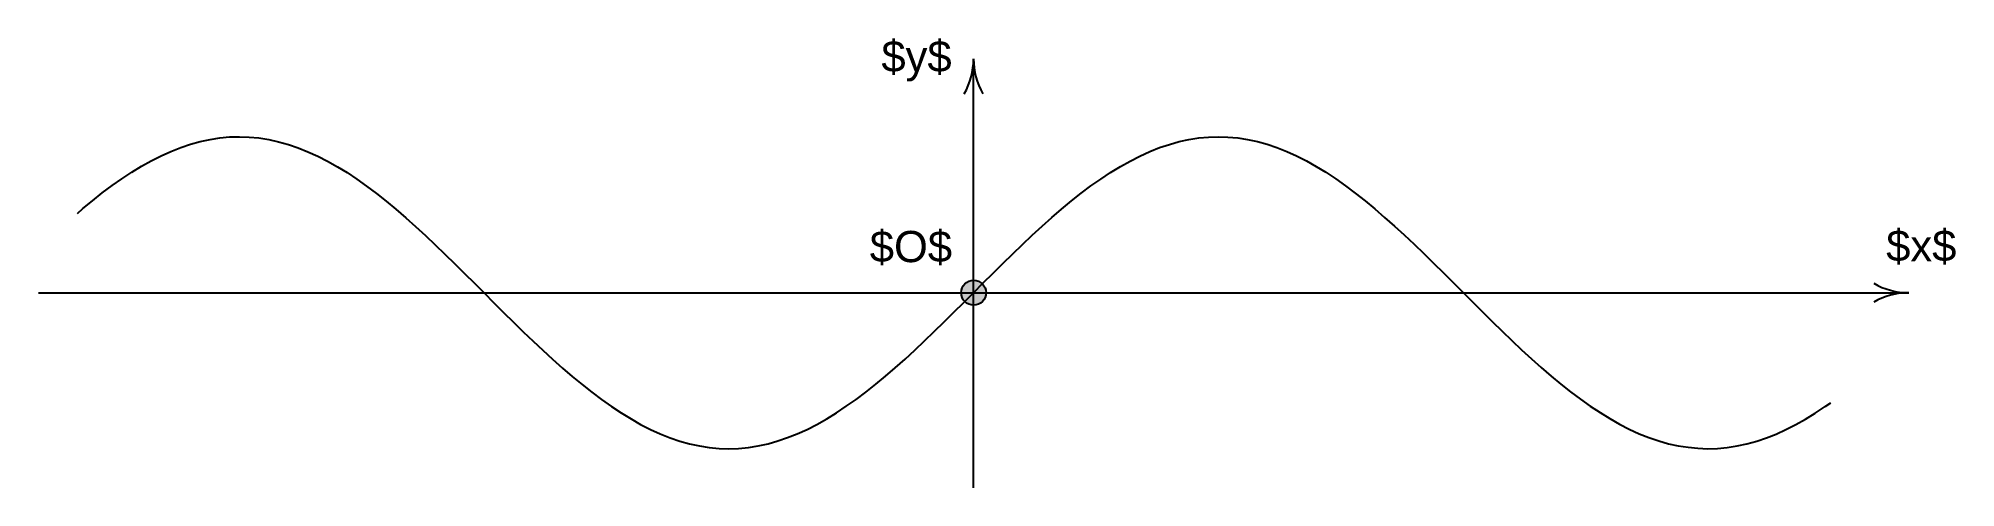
# Model space of a CAD drawing. Header units: inches. Extents: x -9 to 1221, y 268 to 556.
import ezdxf
from ezdxf.enums import TextEntityAlignment as Align

# ---------------------------------------------------------------- set-up
doc = ezdxf.new("R2010")
doc.units = ezdxf.units.IN
doc.header["$MEASUREMENT"] = 0
doc.styles.get("Standard").update_dxf_attribs({"font": 'arial.ttf'})

msp = doc.modelspace()

# ---------------------------------------------------------------- hatches: boundary and pattern name
h = msp.add_hatch(color=255)
edge = h.paths.add_edge_path()
edge.add_arc((590.9, 392.6), 8, 0, 360)

# ---------------------------------------------------------------- linework, layer by layer
for p, q in [((590.9, 267.6), (590.9, 542.6)), ((-9.1, 392.6), (1190.9, 392.6))]:
    msp.add_line(p, q)
msp.add_lwpolyline([(15.9, 443.4), (19.4, 446.5), (25.7, 451.6), (31.9, 456.6), (38.2, 461.3), (44.5, 465.7), (50.8, 469.9), (57.1, 473.7), (63.3, 477.2), (69.6, 480.4), (75.9, 483.2), (82.2, 485.7), (88.5, 487.8), (94.7, 489.6), (101, 490.9), (107.3, 491.9), (113.6, 492.5), (119.9, 492.6), (126.1, 492.4), (132.4, 491.8), (138.7, 490.8), (145, 489.4), (151.3, 487.7), (157.5, 485.5), (163.8, 483), (170.1, 480.2), (176.4, 477), (182.7, 473.4), (188.9, 469.6), (195.2, 465.4), (201.5, 461), (207.8, 456.2), (214.1, 451.3), (220.3, 446.1), (226.6, 440.7), (232.9, 435.1), (239.2, 429.3), (245.5, 423.4), (251.7, 417.3), (258, 411.2), (264.3, 405), (270.6, 398.8), (276.9, 392.5), (283.1, 386.2), (289.4, 380), (295.7, 373.8), (302, 367.6), (308.3, 361.6), (314.5, 355.7), (320.8, 349.9), (327.1, 344.3), (333.4, 338.9), (339.7, 333.8), (345.9, 328.8), (352.2, 324.1), (358.5, 319.7), (364.8, 315.5), (371.1, 311.7), (377.3, 308.1), (383.6, 305), (389.9, 302.1), (396.2, 299.6), (402.5, 297.5), (408.7, 295.8), (415, 294.4), (421.3, 293.4), (427.6, 292.8), (433.9, 292.6), (440.1, 292.8), (446.4, 293.4), (452.7, 294.4), (459, 295.8), (465.3, 297.6), (471.5, 299.7), (477.8, 302.2), (484.1, 305), (490.4, 308.2), (496.7, 311.8), (502.9, 315.6), (509.2, 319.8), (515.5, 324.2), (521.8, 328.9), (528.1, 333.9), (534.3, 339.1), (540.6, 344.5), (546.9, 350.1), (553.2, 355.8), (559.5, 361.8), (565.7, 367.8), (572, 373.9), (578.3, 380.1), (584.6, 386.4), (590.9, 392.6), (597.1, 398.9), (603.4, 405.2), (609.7, 411.4), (616, 417.5), (622.3, 423.5), (628.5, 429.4), (634.8, 435.2), (641.1, 440.8), (647.4, 446.2), (653.7, 451.4), (659.9, 456.4), (666.2, 461.1), (672.5, 465.5), (678.8, 469.7), (685.1, 473.5), (691.3, 477), (697.6, 480.2), (703.9, 483.1), (710.2, 485.6), (716.5, 487.7), (722.7, 489.5), (729, 490.9), (735.3, 491.8), (741.6, 492.4), (747.9, 492.6), (754.1, 492.4), (760.4, 491.9), (766.7, 490.9), (773, 489.5), (779.3, 487.8), (785.5, 485.7), (791.8, 483.2), (798.1, 480.3), (804.4, 477.1), (810.7, 473.6), (816.9, 469.8), (823.2, 465.6), (829.5, 461.2), (835.8, 456.5), (842.1, 451.5), (848.3, 446.3), (854.6, 440.9), (860.9, 435.3), (867.2, 429.6), (873.5, 423.7), (879.7, 417.7), (886, 411.5), (892.3, 405.3), (898.6, 399.1), (904.9, 392.8), (911.1, 386.5), (917.4, 380.3), (923.7, 374.1), (930, 367.9), (936.3, 361.9), (942.5, 356), (948.8, 350.2), (955.1, 344.6), (961.4, 339.2), (967.7, 334), (973.9, 329), (980.2, 324.3), (986.5, 319.9), (992.8, 315.7), (999.1, 311.9), (1005.3, 308.3), (1011.6, 305.1), (1017.9, 302.2), (1024.2, 299.7), (1030.5, 297.6), (1036.7, 295.8), (1043, 294.5), (1049.3, 293.5), (1055.6, 292.9), (1061.9, 292.6), (1068.1, 292.8), (1074.4, 293.4), (1080.7, 294.4), (1087, 295.7), (1093.3, 297.5), (1099.5, 299.6), (1105.8, 302), (1112.1, 304.9), (1118.4, 308.1), (1124.7, 311.6), (1130.9, 315.4), (1137.2, 319.6), (1140.9, 322.1)])
msp.add_circle((590.9, 392.6), 8)
for centre, start, end in [((545.9, 542.6), 330, 0), ((635.9, 542.6), 180, 210), ((1190.9, 437.6), 240, 270), ((1190.9, 347.6), 90, 120)]:
    msp.add_arc(centre, 45, start, end)

# ---------------------------------------------------------------- texts
for s, p in [('$y$', (576.8, 528.1)), ('$O$', (577.1, 406.2))]:
    msp.add_text(s, height=20).set_placement(p, align=Align.BOTTOM_RIGHT)
msp.add_text('$x$', height=20).set_placement((1176.4, 406.7), align=Align.BOTTOM_LEFT)

doc.saveas('drawing.dxf')
